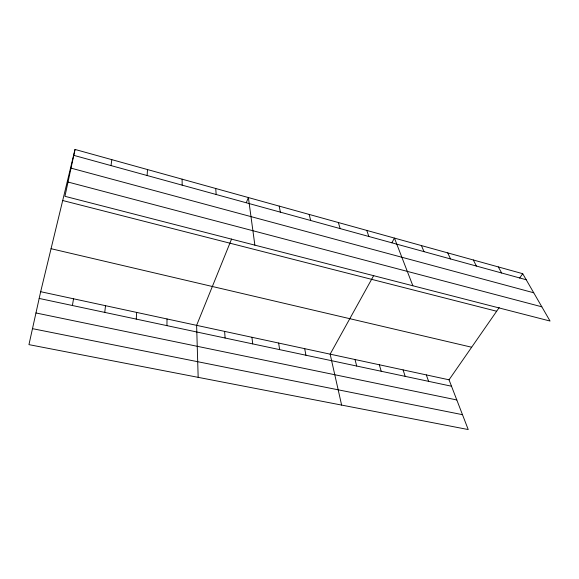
<?xml version="1.0" encoding="UTF-8"?>
<svg xmlns="http://www.w3.org/2000/svg" width="579" height="579" viewBox="0 0 579 579"><rect width="100%" height="100%" fill="white"/><g stroke="black" fill="none" stroke-linecap="round" stroke-linejoin="round"><path stroke-width="0.87" d="M166.926 325.637L167.027 318.964M147.124 175.517L147.486 169.553M136.246 319.101L136.673 312.414M104.756 312.399L105.516 305.69M111.009 165.587L111.812 159.652M72.411 305.509L73.526 298.786M75.038 149.447L64.942 196.31L550.05 321.041L522.714 273.693L75.038 149.447L40.668 291.7L28.95 344.635L468.223 429.553L449.036 379.81L499.207 307.558M231.578 239.04L196.614 325.347L198.17 377.349M246.364 202.541L248.384 197.555L254.869 245.141M373.759 275.445L330.146 354.16L341.617 405.083M391.867 242.767L394.451 238.092L412.856 285.765M519.653 278.101L522.714 273.693M32.489 328.655L462.491 414.68M35.963 312.964L456.809 399.959M39.177 298.438L451.504 386.222M40.668 291.7L449.036 379.81M51.053 248.702L471.653 347.234M62.698 200.515L496.644 311.241M68.018 182.038L541.835 306.805M71.014 168.134L533.737 292.779M73.765 155.346L526.217 279.751M498.331 266.926L501.624 272.991M473.332 259.985L476.408 266.058M447.705 252.871L450.549 258.951M421.425 245.583L424.023 251.655M426.31 374.91L428.605 381.344M366.775 230.413L368.852 236.485M403.078 369.894L405.184 376.357M338.36 222.524L340.148 228.589M379.317 364.77L381.221 371.255M355.014 359.523L356.707 366.037M309.179 214.425L310.662 220.483M279.201 206.11L280.359 212.153M304.692 348.667L305.936 355.231M278.637 343.043L279.635 349.629M251.952 337.289L252.705 343.897M215.728 188.493L216.177 194.508M224.623 331.391L225.101 338.02M182.11 179.164L182.168 185.157"/></g></svg>
